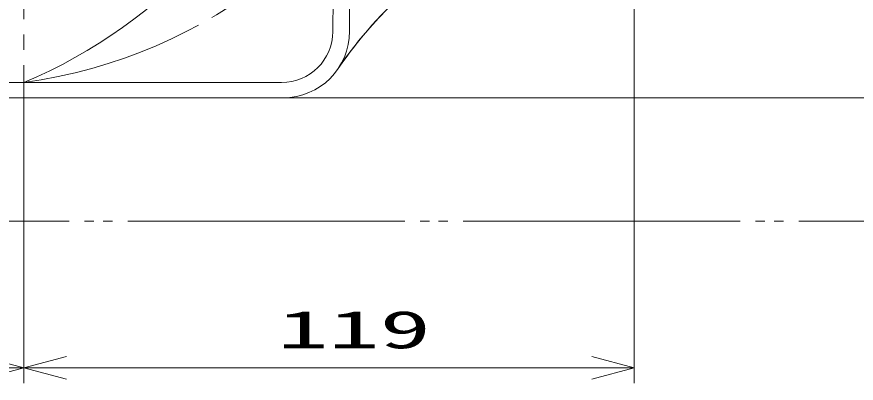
# Model space of a CAD drawing. Units: millimetres on the paper. Extents: x -305 to 305, y -152 to 152.
# Drawn here: x -77.7 to -23.1, y 15.2 to 38.9 of the extents above; entities that cross this region are included whole.
import ezdxf
from ezdxf.enums import TextEntityAlignment as Align

# ---------------------------------------------------------------- set-up
doc = ezdxf.new("R2010")
doc.units = ezdxf.units.MM
for name, pattern in [('LONG_CHAIN', [21, 18, -1, 1, -1]), ('LONG_DASHED2', [13, 12, -1]), ('LONG_DOUBLE_CHAIN', [21.8, 18, -1, 0.6, -0.6, 0.6, -1])]:
    doc.linetypes.add(name, pattern=pattern)
doc.layers.add('0-1_TV', color=7, linetype='Continuous', lineweight=9)
doc.layers.add('0-2_0', color=7, linetype='Continuous', lineweight=9)
doc.styles.add('ＭＳ ゴシック', font='')
doc.styles.get('ＭＳ ゴシック').set_extended_font_data('MS Gothic')

# ---------------------------------------------------------------- blocks, each defined once
blk = doc.blocks.new('_OPEN30')
at = {"layer": '0-2_0'}
blk.add_line((0, 0), (-1, 0), dxfattribs=at)
blk.add_lwpolyline([(-1, 0.2679), (0, 0), (-1, -0.2679)], dxfattribs=at)

msp = doc.modelspace()

# ---------------------------------------------------------------- linework, layer by layer
at = {"layer": '0-1_TV', "linetype": 'LONG_CHAIN'}
msp.add_line((-77.209, 77.801), (-77.209, 29.091), dxfattribs=at)
at = {"layer": '0-1_TV'}
for p, q in [((-37.545, 58.679), (-37.545, 15.15)), ((-56.978, 55.514), (-57.131, 37.983)), ((-56.042, 49.591), (-56.042, 38.012)), ((-93.954, 34.679), (-60.464, 34.679)), ((-60.376, 33.679), (-108.042, 33.679)), ((-60.376, 33.679), (10.232, 33.679)), ((-77.209, 29.091), (-77.209, 15.15)), ((-40.315, 16.15), (-74.439, 16.15))]:
    msp.add_line(p, q, dxfattribs=at)
at = {"layer": '0-1_TV', "linetype": 'LONG_DOUBLE_CHAIN'}
msp.add_line((-201.261, 25.679), (-5.058, 25.679), dxfattribs=at)
at = {"layer": '0-1_TV', "linetype": 'LONG_DASHED2'}
for centre, start, end in [((-90.14, 65.402), 292.8263, 343.0411), ((-81.776, 67.698), 277.8744, 338.8647)]:
    msp.add_arc(centre, 33.333, start, end, dxfattribs=at)
at = {"layer": '0-1_TV'}
for centre, radius, start, end in [((-34.719, 20.613), 26.667, 88.8333, 145.8572), ((-34.719, 20.613), 26.667, 115.2355, 145.8572), ((-60.464, 38.012), 3.333, 270, 359.5), ((-60.376, 38.012), 4.333, 270, 0)]:
    msp.add_arc(centre, radius, start, end, dxfattribs=at)

# ---------------------------------------------------------------- block references
at = {"layer": '0-1_TV', "xscale": 2.77, "yscale": 2.77}
for p in [(-77.209, 16.15), (-37.545, 16.15)]:
    msp.add_blockref('_OPEN30', p, dxfattribs=at)
at = {"layer": '0-1_TV', "xscale": 2.77, "yscale": 2.77, "rotation": 180}
msp.add_blockref('_OPEN30', (-77.209, 16.15), dxfattribs=at)

# ---------------------------------------------------------------- texts
at = {"layer": '0-1_TV', "style": 'ＭＳ ゴシック', "width": 2}
msp.add_text('119', height=2.444, dxfattribs=at).set_placement((-60.74, 16.68), align=Align.BOTTOM_LEFT)

doc.saveas('drawing.dxf')
